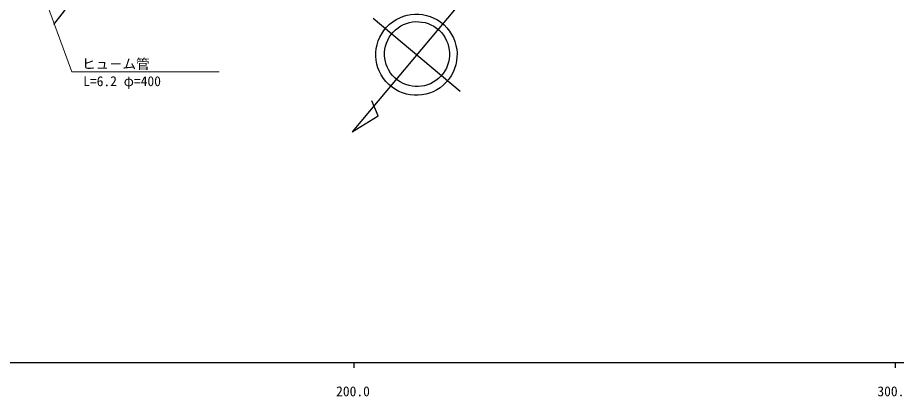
# Model space of a CAD drawing. Units: millimetres, scale not verified. Extents: x 40000 to 680000, y 20000 to 380000.
# Drawn here: x 205877 to 368244, y 198715 to 268711 of the extents above; entities that cross this region are included whole.
import ezdxf
from ezdxf.enums import TextEntityAlignment as Align

# ---------------------------------------------------------------- set-up
doc = ezdxf.new("R2010")
doc.units = ezdxf.units.MM
doc.header["$LTSCALE"] = 1000
for name, color, linetype, lineweight in [('M-BGD', 7, 'Continuous', 25), ('M-BMK-SRVR', 3, 'Continuous', 25), ('M-STR-HTXT', 7, 'Continuous', 13), ('M-TTL-BAND', 7, 'Continuous', 25)]:
    doc.layers.add(name, color=color, linetype=linetype, lineweight=lineweight)
doc.styles.add('ＭＳ ゴシック', font='')
doc.styles.get('ＭＳ ゴシック').set_extended_font_data('MS Gothic')

msp = doc.modelspace()

# ---------------------------------------------------------------- linework, layer by layer
at = {"layer": 'M-BGD'}
msp.add_lwpolyline([(212548, 267451), (214516, 269939), (216321, 272396), (216687, 273172), (217007, 274123), (217329, 276028), (217796, 277862), (218439, 279514), (219061, 281415), (219515, 282663), (220172, 284123), (220932, 285525), (221788, 286876), (223664, 289531), (225640, 292141), (227253, 294134), (229036, 296164), (230805, 297957), (232598, 299961), (233314, 301133), (233948, 302382), (234861, 304184), (235942, 306078), (237300, 308340)], dxfattribs=at)
at = {"layer": 'M-BMK-SRVR'}
for p, q in [((288922, 272927), (267688, 247626)), ((287643, 255070), (271557, 268570)), ((272525, 250580), (271336, 253335)), ((267688, 247626), (272525, 250580))]:
    msp.add_line(p, q, dxfattribs=at)
for centre, major_axis in [((279568, 261847), (-5093, -5506)), ((279676, 261962), (-4074, -4405))]:
    msp.add_ellipse(centre, major_axis=major_axis, ratio=0.999996, dxfattribs=at)
at = {"layer": 'M-STR-HTXT'}
for p, q in [((208699, 278391), (215910, 258688)), ((208699, 278391), (215910, 258688)), ((215910, 258688), (243149, 258686)), ((215910, 258688), (243149, 258686))]:
    msp.add_line(p, q, dxfattribs=at)
at = {"layer": 'M-TTL-BAND'}
for p, q in [((40000, 205000), (579000, 205000)), ((268000, 205000), (268000, 204000)), ((368000, 205000), (368000, 204000))]:
    msp.add_line(p, q, dxfattribs=at)

# ---------------------------------------------------------------- texts
at = {"layer": 'M-STR-HTXT', "style": 'ＭＳ ゴシック'}
for s, p in [('ヒュ－ム管', (217771, 258690)), ('L=6.2 φ=400', (217998, 255492))]:
    msp.add_text(s, height=1833, rotation=359.996, dxfattribs=at).set_placement(p, align=Align.BOTTOM_LEFT)
at = {"layer": 'M-TTL-BAND', "style": 'ＭＳ ゴシック'}
for s, p in [('200.0', (267844, 198195)), ('300.0', (367844, 198195))]:
    msp.add_text(s, height=1833, dxfattribs=at).set_placement(p, align=Align.BOTTOM_CENTER)

doc.saveas('drawing.dxf')
